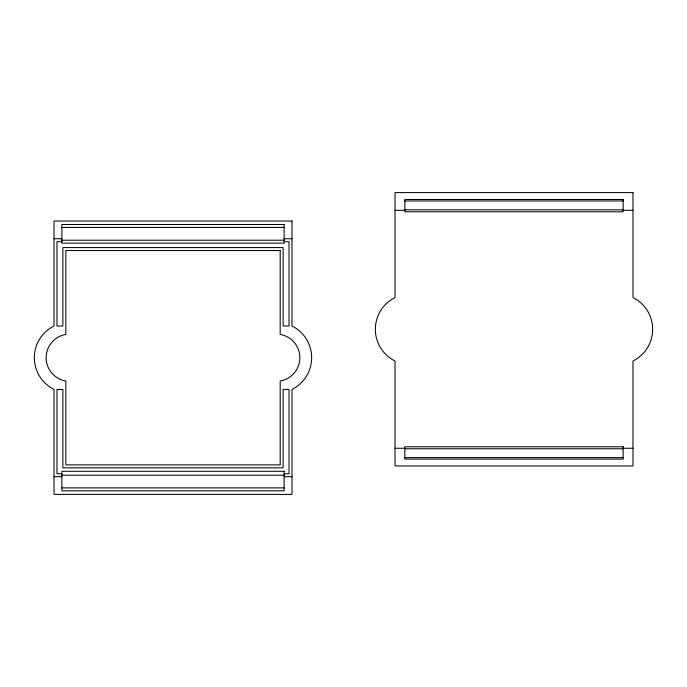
<?xml version="1.0" encoding="UTF-8"?>
<svg xmlns="http://www.w3.org/2000/svg" width="687" height="687" viewBox="0 0 687 687"><rect width="100%" height="100%" fill="white"/><g stroke="black" fill="none" stroke-linecap="round" stroke-linejoin="round"><path stroke-width="1.03" d="M404.849 200.965L623.152 200.965M404.849 209.81L623.152 209.81M395.016 210.308L404.849 210.308M623.152 210.308L632.985 210.308M61.882 227.423L284.117 227.423M54.015 238.733L61.882 238.733M284.117 238.733L291.984 238.733M61.882 240.21L284.117 240.21M61.882 241.678L56.969 241.678L56.969 325.999L62.869 325.999L62.869 247.578L283.13 247.578L283.13 325.999L289.029 325.999L289.029 241.678L284.117 241.678M395.016 448.267L404.849 448.267M623.152 448.267L632.985 448.267M404.849 448.757L623.152 448.757M404.849 457.611L623.152 457.611M61.882 473.747L56.969 473.747L56.969 389.426L62.869 389.426L62.869 467.847L283.13 467.847L283.13 389.426L289.029 389.426L289.029 473.747L284.117 473.747M61.882 475.224L284.117 475.224M54.015 476.692L61.882 476.692M284.117 476.692L291.984 476.692M61.882 487.873L284.117 487.873M632.985 192.609L395.016 192.609L395.016 297.574A35.398 35.398 0 0 0 395.016 361.001L395.016 465.966L632.985 465.966L632.985 361.001A35.398 35.398 0 0 0 632.985 297.574L632.985 192.609M623.152 199.488L404.849 199.488L404.849 211.776L623.152 211.776L623.152 199.488M291.984 221.034L54.015 221.034L54.015 325.999A35.398 35.398 0 0 0 54.015 389.426L54.015 494.391L291.984 494.391L291.984 389.426A35.398 35.398 0 0 0 291.984 325.999L291.984 221.034M284.117 224.469L61.882 224.469L61.882 243.155L284.117 243.155L284.117 224.469M280.184 250.532L65.815 250.532L65.815 334.44A23.598 23.598 0 0 0 65.815 380.984L65.815 464.893L280.184 464.893L280.184 380.984A23.598 23.598 0 0 0 280.184 334.44L280.184 250.532M623.152 446.79L404.849 446.79L404.849 459.088L623.152 459.088L623.152 446.79M284.117 471.291L61.882 471.291L61.882 490.827L284.117 490.827L284.117 471.291"/></g></svg>
